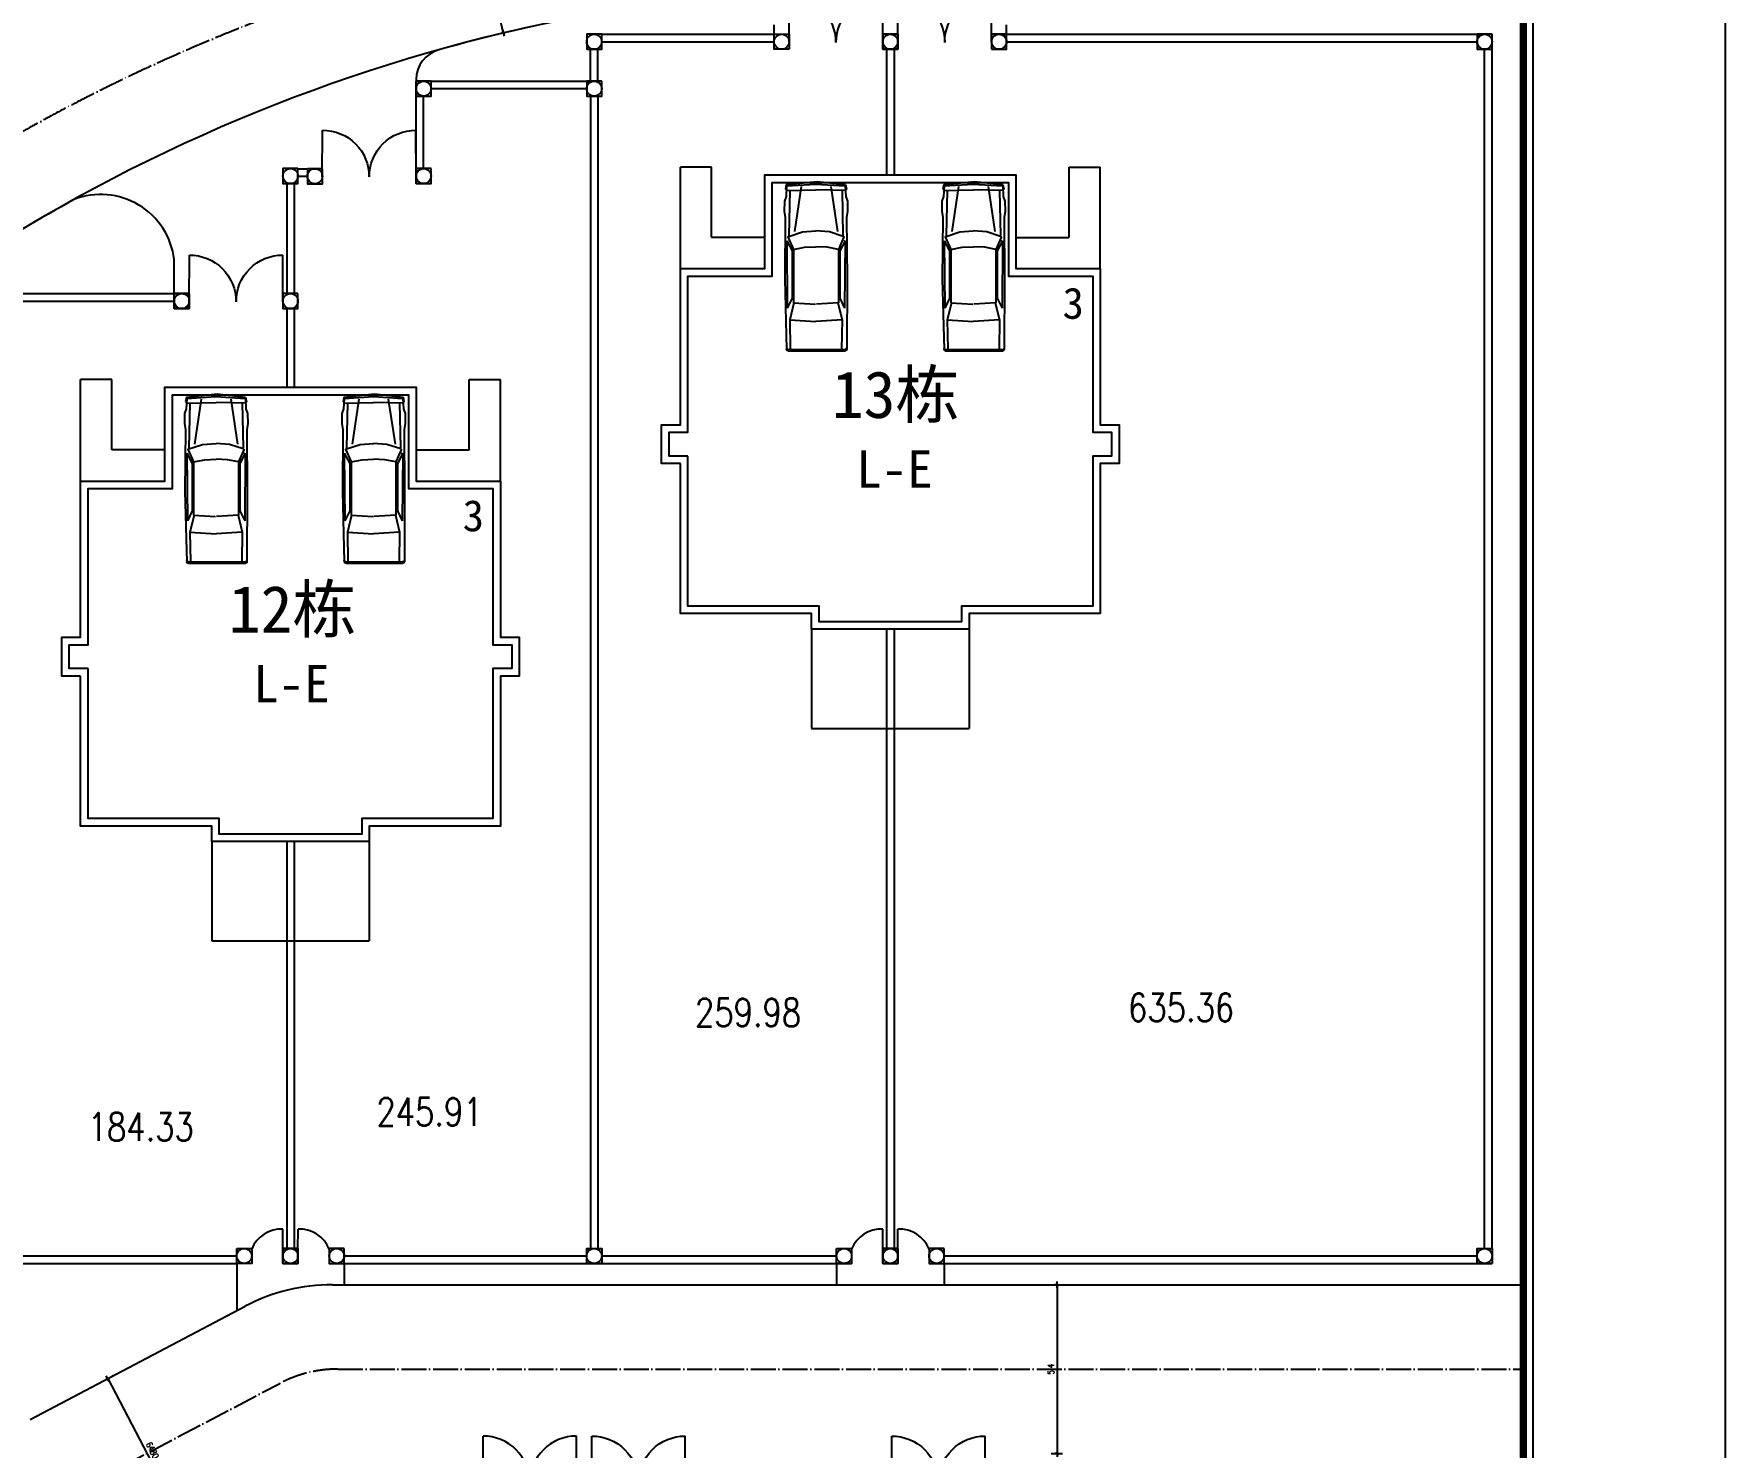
# Model space of a CAD drawing. Extents: x 1035948 to 1665131, y -158296 to 142149.
# Drawn here: x 1471233 to 1536195, y -94954 to -40673 of the extents above; entities that cross this region are included whole.
import ezdxf
from ezdxf.enums import TextEntityAlignment as Align

# ---------------------------------------------------------------- set-up
doc = ezdxf.new("R2010")
doc.units = 0
doc.header["$LTSCALE"] = 200
doc.header["$MEASUREMENT"] = 0
doc.linetypes.add('ACAD_ISO04W100', pattern=[30.5, 24, -3, 0.5, -3])
doc.layers.get('0').update_dxf_attribs({"linetype": 'CONTINUOUS'})
doc.layers.get('DEFPOINTS').update_dxf_attribs({"linetype": 'CONTINUOUS'})
for name, color, linetype in [('CH1', 7, 'CONTINUOUS'), ('DL', 21, 'CONTINUOUS'), ('LAYER1', 2, 'CONTINUOUS'), ('LH', 62, 'CONTINUOUS'), ('LMLK', 123, 'CONTINUOUS'), ('TXT', 3, 'CONTINUOUS'), ('WINDOW', 2, 'CONTINUOUS'), ('WLL1', 7, 'CONTINUOUS'), ('ZXX', 6, 'ACAD_ISO04W100'), ('院子', 140, 'CONTINUOUS')]:
    doc.layers.add(name, color=color, linetype=linetype)
doc.styles.add('DIM', font='txt')
doc.styles.add('DIM_FONT', font='SIMPLEX.shx', dxfattribs={"width": 0.8})
doc.styles.add('H1', font='SimSun.ttf')
doc.dimstyles.new('DIMN80', dxfattribs={"dimscale": 0.8, "dimtxt": 300, "dimasz": 1, "dimexe": 250, "dimexo": 300, "dimgap": 150, "dimtad": 1, "dimdec": 0, "dimzin": 0, "dimdsep": 46, "dimtxsty": 'DIM_FONT', "dimblk": '_DIMX', "dimcen": 0.09, "dimclrt": 7, "dimadec": 0, "dimazin": 0, "dimtfac": 1, "dimtdec": 0, "dimtix": 1, "dimtmove": 2, "dimatfit": 3, "dimldrblk": '_DIMX', "dimfxl": 0, "dimtolj": 1, "dimtzin": 0, "dimarcsym": 0})

# ---------------------------------------------------------------- blocks, each defined once
blk = doc.blocks.new('M_A3PTU')
for p, q in [((-0.5, 0), (-0.499, -0.498)), ((0.5, 0), (0.499, -0.498))]:
    blk.add_line(p, q)
for centre, start, end in [((-0.498, -0.001), 269.885, 0.0763), ((0.498, -0.001), 179.9237, 270.115)]:
    blk.add_arc(centre, 0.498, start, end)
blk = doc.blocks.new('M_F31')
for p, q in [((17, 943), (-81, -40)), ((62, 933), (0, 0)), ((17, 943), (167, 969)), ((62, 933), (397, 951)), ((80, 469), (1520, 684)), ((167, 969), (187, 944)), ((209, 942), (187, -4)), ((205, 831), (1645, 862)), ((397, 951), (544, 1005)), ((544, 1005), (863, 1010)), ((863, 1010), (1071, 978)), ((1071, 978), (3045, 992)), ((1685, 895), (1534, 426)), ((1685, 895), (2090, 713)), ((1813, 931), (2142, 758)), ((1813, 931), (3975, 914)), ((2090, 713), (2023, 359)), ((2090, 713), (3799, 713)), ((2142, 758), (3656, 758)), ((3045, 992), (5289, 933)), ((3656, 758), (3975, 914)), ((3799, 713), (3842, 9)), ((3800, 698), (4344, 832)), ((4344, 832), (4396, -6)), ((4344, 832), (5286, 817)), ((5291, 884), (5291, -942)), ((5338, 883), (5338, -942)), ((0, 0), (62, -942)), ((1534, 426), (1501, -3)), ((2023, 359), (2010, -4)), ((-81, -40), (17, -952)), ((80, -478), (1520, -693)), ((209, -951), (187, -5)), ((1534, -434), (1501, -5)), ((1676, -877), (1534, -434)), ((2023, -368), (2010, -5)), ((2090, -722), (2023, -368)), ((3799, -722), (3842, -18)), ((4344, -841), (4396, -3)), ((17, -952), (167, -978)), ((62, -942), (397, -960)), ((167, -978), (187, -953)), ((205, -840), (1645, -871)), ((397, -960), (544, -1014)), ((544, -1014), (863, -1018)), ((863, -1018), (1071, -987)), ((1071, -987), (3045, -1000)), ((1710, -892), (2090, -722)), ((1813, -940), (2142, -767)), ((1813, -940), (3975, -923)), ((2090, -722), (3799, -722)), ((2142, -767), (3656, -767)), ((3045, -1000), (5288, -992)), ((3656, -767), (3975, -923)), ((3800, -707), (4344, -841)), ((4344, -841), (5286, -826))]:
    blk.add_line(p, q)
for centre, radius, start, end in [((1700, 861), 25, 65.7961, 162.2571), ((5241, 884), 50, 0, 88.5082), ((5288, 883), 50, 0, 88.5082), ((200, -4), 12.5, 178.7004, 181.2996), ((1514, -4), 12.5, 175.5855, 184.4145), ((2022, -4), 12.5, 177.991, 182.009), ((1700, -870), 25, 197.7429, 294.2039), ((1828, -904), 12.5, 116.9382, 269.53), ((5241, -942), 50, 270.2142, 0), ((5288, -942), 50, 270.2142, 360)]:
    blk.add_arc(centre, radius, start, end)
at = {"linetype": 'Continuous', "style": 'DIM', "flags": 9}
for tag in ['XSIZE', 'YSIZE']:
    blk.add_attdef(tag, (0, 0), '', height=0.5, dxfattribs=at)
blk = doc.blocks.new('_DIMX')
blk.add_line((-150, 0), (150, 0))
at = {"const_width": 50}
blk.add_lwpolyline([(-70, -70), (70, 70)], dxfattribs=at)
blk = doc.blocks.new('*D543')
at = {"layer": 'DEFPOINTS', "color": 0}
for p in [(1474068, -92322), (1477085, -98057), (1477085, -98057)]:
    blk.add_point(p, dxfattribs=at)
at = {"layer": 'WLL1', "color": 0, "lineweight": -2}
for p, q in [((1474281, -92210), (1474245, -92229)), ((1474069, -92323), (1477085, -98056)), ((1477297, -97945), (1477262, -97964))]:
    blk.add_line(p, q, dxfattribs=at)
at = {"layer": 'WLL1', "color": 0, "lineweight": -2, "xscale": 0.8, "yscale": 0.8, "zscale": 0.8}
for p, rotation in [((1474068, -92322), 117.7472229920204), ((1477085, -98057), 297.7472229920204)]:
    blk.add_blockref('_DIMX', p, dxfattribs=dict(at, rotation=rotation))
at = {"layer": 'WLL1', "color": 7, "insert": (1475789, -95078), "char_height": 240, "attachment_point": 5, "rotation": 297.74722, "style": 'DIM_FONT'}
blk.add_mtext('\\A1;6480', dxfattribs=at)
blk = doc.blocks.new('*D612')
at = {"layer": 'DEFPOINTS', "color": 0}
for p in [(1487758, -34340), (1489264, -40643), (1489264, -40643)]:
    blk.add_point(p, dxfattribs=at)
at = {"layer": 'WLL1', "color": 0, "lineweight": -2}
for p, q in [((1487758, -34341), (1489264, -40642)), ((1487992, -34284), (1487953, -34294)), ((1489497, -40587), (1489458, -40596))]:
    blk.add_line(p, q, dxfattribs=at)
at = {"layer": 'WLL1', "color": 0, "lineweight": -2, "xscale": 0.8, "yscale": 0.8, "zscale": 0.8}
for p, rotation in [((1487758, -34340), 103.4365370263945), ((1489264, -40643), 283.4365370263945)]:
    blk.add_blockref('_DIMX', p, dxfattribs=dict(at, rotation=rotation))
at = {"layer": 'WLL1', "color": 7, "insert": (1488744, -37436), "char_height": 240, "attachment_point": 5, "rotation": 283.43654, "style": 'DIM_FONT'}
blk.add_mtext('\\A1;6480', dxfattribs=at)
blk = doc.blocks.new('*D624')
at = {"layer": 'DEFPOINTS', "color": 0}
for p in [(1510075, -88714), (1510073, -95202, 0), (1510537, -95203)]:
    blk.add_point(p, dxfattribs=at)
at = {"layer": 'WLL1', "color": 0, "lineweight": -2}
for p, q in [((1510315, -88714), (1510739, -88714)), ((1510539, -88715), (1510537, -95202)), ((1510313, -95202), (1510737, -95203))]:
    blk.add_line(p, q, dxfattribs=at)
at = {"layer": 'WLL1', "color": 0, "lineweight": -2, "xscale": 0.8, "yscale": 0.8, "zscale": 0.8}
for p, rotation in [((1510539, -88714), 89.9810534341688), ((1510537, -95203), 269.9810534341689)]:
    blk.add_blockref('_DIMX', p, dxfattribs=dict(at, rotation=rotation))
at = {"layer": 'WLL1', "color": 7, "insert": (1510298, -91958), "char_height": 240, "attachment_point": 5, "rotation": 89.98105, "style": 'DIM_FONT'}
blk.add_mtext('\\A1;5.4', dxfattribs=at)

msp = doc.modelspace()

# ---------------------------------------------------------------- linework, layer by layer
msp.add_lwpolyline([(1262027.16905, 133703.72674), (1536194.78498, 133703.72674), (1536194.78498, -153296.27326), (1262027.16905, -153296.27326)], close=True)
at = {"layer": 'CH1'}
for p, q in [((1497266.90889, -45789.89817, 9111.42491), (1496066.90889, -45789.89817, 9111.42491)), ((1496066.90889, -49689.89817, 9111.42491), (1496066.90889, -45789.89817, 9111.42491)), ((1497266.90889, -48482.69817, 9111.42491), (1497266.90889, -45789.89817, 9111.42491)), ((1510994.90889, -45789.89817, 9111.42491), (1512194.90889, -45789.89817, 9111.42491)), ((1510994.90889, -48482.69817, 9111.42491), (1510994.90889, -45789.89817, 9111.42491)), ((1512194.90889, -49689.89817, 9111.42491), (1512194.90889, -45789.89817, 9111.42491)), ((1497266.90889, -48482.69817, 9111.42491), (1497274.10889, -48489.89817, 9111.42491)), ((1499306.90889, -48489.89817, 9111.42491), (1497274.10889, -48489.89817, 9111.42491)), ((1508954.90889, -48489.89817, 9111.42491), (1510987.70889, -48489.89817, 9111.42491)), ((1510994.90889, -48482.69817, 9111.42491), (1510987.70889, -48489.89817, 9111.42491)), ((1474226.90889, -53949.89817, 9111.42491), (1473026.90889, -53949.89817, 9111.42491)), ((1473026.90889, -57849.89817, 9111.42491), (1473026.90889, -53949.89817, 9111.42491)), ((1474226.90889, -56642.69817, 9111.42491), (1474226.90889, -53949.89817, 9111.42491)), ((1487954.90889, -53949.89817, 9111.42491), (1489154.90889, -53949.89817, 9111.42491)), ((1487954.90889, -56642.69817, 9111.42491), (1487954.90889, -53949.89817, 9111.42491)), ((1489154.90889, -57849.89817, 9111.42491), (1489154.90889, -53949.89817, 9111.42491)), ((1474226.90889, -56642.69817, 9111.42491), (1474234.10889, -56649.89817, 9111.42491)), ((1476266.90889, -56649.89817, 9111.42491), (1474234.10889, -56649.89817, 9111.42491)), ((1485914.90889, -56649.89817, 9111.42491), (1487947.70889, -56649.89817, 9111.42491)), ((1487954.90889, -56642.69817, 9111.42491), (1487947.70889, -56649.89817, 9111.42491)), ((1501106.90889, -63537.89817, 9111.42491), (1501106.90889, -67353.89817, 9111.42491)), ((1507154.90889, -63537.89817, 9111.42491), (1507154.90889, -67353.89817, 9111.42491)), ((1501106.90889, -67353.89817, 9111.42491), (1507154.90889, -67353.89817, 9111.42491)), ((1478066.90889, -71697.89817, 9111.42491), (1478066.90889, -75513.89817, 9111.42491)), ((1484114.90889, -71697.89817, 9111.42491), (1484114.90889, -75513.89817, 9111.42491)), ((1478066.90889, -75513.89817, 9111.42491), (1484114.90889, -75513.89817, 9111.42491))]:
    msp.add_line(p, q, dxfattribs=at)
msp.add_lwpolyline([(1262027.16905, 133703.72674), (1536194.78498, 133703.72674), (1536194.78498, -153296.27326), (1262027.16905, -153296.27326)], close=True, dxfattribs=at)
at = {"layer": 'DL'}
for p, q in [((1499667.76176, -40689.89817), (1499667.76176, -40331.27757)), ((1508594.05602, -40689.89817), (1508594.05602, -40331.27757)), ((1476628.54659, -50916.65093), (1476628.54659, -49339.94725)), ((1479026.78261, -87897.89817), (1479026.78261, -89713.29513)), ((1483155.03517, -87897.89817), (1483155.03517, -88713.89817)), ((1502066.78261, -87898.8242), (1502066.78261, -88713.89817)), ((1506195.03517, -87898.8242), (1506195.03517, -88714.82421)), ((1482704.84833, -88713.89817), (1528442.90889, -88713.89817)), ((1471094.89613, -93885.97164), (1479352.73262, -89541.8247))]:
    msp.add_line(p, q, dxfattribs=at)
for centre, radius, start, end in [((1504499.02325, -104412.53276), 65564.45744, 87.2555415692, 130.2854321035), ((1504499.02325, -104412.53276), 65564.45744, 95.3767803373, 105.6695798536), ((1487114.873, -42440.16229), 1200, 105.6695798536, 179.4616159408), ((1489261.06509, -42460.32973), 3346.28684, 179.4616159408, 180.5062831069), ((1504499.02325, -104412.53276), 65564.45744, 118.9335761071, 126.9750952721), ((1473800.21616, -49692.88916), 2850.26683, 7.1130604346, 110.9898211159), ((1482704.84833, -95913.89817), 7200, 90, 117.7472229953)]:
    msp.add_arc(centre, radius, start, end, dxfattribs=at)
at = {"layer": 'LAYER1'}
for p, q in [((1528442.90889, 7007.99523, -27056.10778), (1528442.90889, -152235.67917, -27056.10778)), ((1528802.90889, 7007.99523, -27056.10778), (1528802.90889, -152235.67917, -27056.10778))]:
    msp.add_line(p, q, dxfattribs=at)
at = {"layer": 'LH'}
for points, elevation in [([(1493042.90889, -40689.89817), (1492466.90889, -40689.89817), (1492466.90889, -41265.89817), (1493042.90889, -41265.89817)], 4555.71245), ([(1486490.90889, -42489.89817), (1485914.90889, -42489.89817), (1485914.90889, -43065.89817), (1486490.90889, -43065.89817)], 0), ([(1493042.90889, -42489.89817), (1492466.90889, -42489.89817), (1492466.90889, -43065.89817), (1493042.90889, -43065.89817)], 4555.71245), ([(1493042.90889, -87898.82421), (1492466.90889, -87898.82421), (1492466.90889, -87322.82421), (1493042.90889, -87322.82421)], 4555.71245), ([(1527242.90889, -87898.82421), (1526666.90889, -87898.82421), (1526666.90889, -87322.82421), (1527242.90889, -87322.82421)], -27056.10778)]:
    msp.add_lwpolyline(points, close=True, dxfattribs=dict(at, elevation=elevation))
for points in [[(1500243.76176, -41265.89817), (1499667.76176, -41265.89817), (1499667.76176, -40689.89817), (1500243.76176, -40689.89817)], [(1504418.90889, -40689.89817), (1503842.90889, -40689.89817), (1503842.90889, -41265.89817), (1504418.90889, -41265.89817)], [(1504418.90889, -41265.89817), (1503842.90889, -41265.89817), (1503842.90889, -40689.89817), (1504418.90889, -40689.89817)], [(1504418.90889, -41265.89817), (1503842.90889, -41265.89817), (1503842.90889, -40689.89817), (1504418.90889, -40689.89817)], [(1503842.90889, -41265.89817), (1504418.90889, -41265.89817), (1504418.90889, -40689.89817), (1503842.90889, -40689.89817)], [(1503842.90889, -41265.89817), (1504418.90889, -41265.89817), (1504418.90889, -40689.89817), (1503842.90889, -40689.89817)], [(1508018.05602, -41265.89817), (1508594.05602, -41265.89817), (1508594.05602, -40689.89817), (1508018.05602, -40689.89817)], [(1527242.90889, -40689.89817), (1526666.90889, -40689.89817), (1526666.90889, -41265.89817), (1527242.90889, -41265.89817)], [(1481378.90889, -45849.89817), (1480802.90889, -45849.89817), (1480802.90889, -46425.89817), (1481378.90889, -46425.89817)], [(1482315.78183, -45852.67267), (1481739.78183, -45852.67267), (1481739.78183, -46428.67267), (1482315.78183, -46428.67267)], [(1486490.90889, -45849.89817), (1485914.90889, -45849.89817), (1485914.90889, -46425.89817), (1486490.90889, -46425.89817)], [(1477203.76176, -51225.89817), (1476627.76176, -51225.89817), (1476627.76176, -50649.89817), (1477203.76176, -50649.89817)], [(1477203.76176, -51225.89817), (1476627.76176, -51225.89817), (1476627.76176, -50649.89817), (1477203.76176, -50649.89817)], [(1476627.76176, -51225.89817), (1477203.76176, -51225.89817), (1477203.76176, -50649.89817), (1476627.76176, -50649.89817)], [(1476627.76176, -51225.89817), (1477203.76176, -51225.89817), (1477203.76176, -50649.89817), (1476627.76176, -50649.89817)], [(1481378.90889, -50649.89817), (1480802.90889, -50649.89817), (1480802.90889, -51225.89817), (1481378.90889, -51225.89817)], [(1479026.78261, -87321.89817), (1479602.78261, -87321.89817), (1479602.78261, -87897.89817), (1479026.78261, -87897.89817)], [(1480802.8871, -87321.89817), (1481378.8871, -87321.89817), (1481378.8871, -87897.89817), (1480802.8871, -87897.89817)], [(1481378.8871, -87321.89817), (1480802.8871, -87321.89817), (1480802.8871, -87897.89817), (1481378.8871, -87897.89817)], [(1481378.90889, -87897.89817), (1480802.90889, -87897.89817), (1480802.90889, -87321.89817), (1481378.90889, -87321.89817)], [(1481378.90889, -87897.89817), (1480802.90889, -87897.89817), (1480802.90889, -87321.89817), (1481378.90889, -87321.89817)], [(1480802.90889, -87897.89817), (1481378.90889, -87897.89817), (1481378.90889, -87321.89817), (1480802.90889, -87321.89817)], [(1481378.90889, -87321.89817), (1480802.90889, -87321.89817), (1480802.90889, -87897.89817), (1481378.90889, -87897.89817)], [(1480802.90889, -87321.89817), (1481378.90889, -87321.89817), (1481378.90889, -87897.89817), (1480802.90889, -87897.89817)], [(1480802.90889, -87321.89817), (1481378.90889, -87321.89817), (1481378.90889, -87897.89817), (1480802.90889, -87897.89817)], [(1481378.90889, -87321.89817), (1480802.90889, -87321.89817), (1480802.90889, -87897.89817), (1481378.90889, -87897.89817)], [(1480802.90889, -87321.89817), (1481378.90889, -87321.89817), (1481378.90889, -87897.89817), (1480802.90889, -87897.89817)], [(1481378.90889, -87321.89817), (1480802.90889, -87321.89817), (1480802.90889, -87897.89817), (1481378.90889, -87897.89817)], [(1481378.90889, -87321.89817), (1480802.90889, -87321.89817), (1480802.90889, -87897.89817), (1481378.90889, -87897.89817)], [(1480802.90889, -87321.89817), (1481378.90889, -87321.89817), (1481378.90889, -87897.89817), (1480802.90889, -87897.89817)], [(1483155.03517, -87321.89817), (1482579.03517, -87321.89817), (1482579.03517, -87897.89817), (1483155.03517, -87897.89817)], [(1502066.78261, -87322.8242), (1502642.78261, -87322.8242), (1502642.78261, -87898.8242), (1502066.78261, -87898.8242)], [(1504418.8871, -87322.8242), (1503842.8871, -87322.8242), (1503842.8871, -87898.8242), (1504418.8871, -87898.8242)], [(1503842.8871, -87322.82421), (1504418.8871, -87322.82421), (1504418.8871, -87898.82421), (1503842.8871, -87898.82421)], [(1503842.90889, -87898.8242), (1504418.90889, -87898.8242), (1504418.90889, -87322.8242), (1503842.90889, -87322.8242)], [(1504418.90889, -87322.8242), (1503842.90889, -87322.8242), (1503842.90889, -87898.8242), (1504418.90889, -87898.8242)], [(1503842.90889, -87322.8242), (1504418.90889, -87322.8242), (1504418.90889, -87898.8242), (1503842.90889, -87898.8242)], [(1503842.90889, -87322.8242), (1504418.90889, -87322.8242), (1504418.90889, -87898.8242), (1503842.90889, -87898.8242)], [(1504418.90889, -87322.8242), (1503842.90889, -87322.8242), (1503842.90889, -87898.8242), (1504418.90889, -87898.8242)], [(1503842.90889, -87322.8242), (1504418.90889, -87322.8242), (1504418.90889, -87898.8242), (1503842.90889, -87898.8242)], [(1504418.90889, -87322.8242), (1503842.90889, -87322.8242), (1503842.90889, -87898.8242), (1504418.90889, -87898.8242)], [(1504418.90889, -87322.8242), (1503842.90889, -87322.8242), (1503842.90889, -87898.8242), (1504418.90889, -87898.8242)], [(1503842.90889, -87322.8242), (1504418.90889, -87322.8242), (1504418.90889, -87898.8242), (1503842.90889, -87898.8242)], [(1504418.90889, -87898.82421), (1503842.90889, -87898.82421), (1503842.90889, -87322.82421), (1504418.90889, -87322.82421)], [(1504418.90889, -87898.82421), (1503842.90889, -87898.82421), (1503842.90889, -87322.82421), (1504418.90889, -87322.82421)], [(1504418.90889, -87898.82421), (1503842.90889, -87898.82421), (1503842.90889, -87322.82421), (1504418.90889, -87322.82421)], [(1506195.03517, -87322.8242), (1505619.03517, -87322.8242), (1505619.03517, -87898.8242), (1506195.03517, -87898.8242)]]:
    msp.add_lwpolyline(points, close=True, dxfattribs=at)
for centre in [(1492754.90889, -40977.89817, 4555.71245), (1499955.76176, -40977.89817), (1504130.90889, -40977.89817), (1504130.90889, -40977.89817), (1504130.90889, -40977.89817), (1504130.90889, -40977.89817), (1504130.90889, -40977.89817), (1508306.05602, -40977.89817), (1526954.90889, -40977.89817, -27056.10778), (1486202.90889, -42777.89817), (1492754.90889, -42777.89817, 4555.71245), (1481090.90889, -46137.89817), (1482027.78183, -46140.67267), (1486202.90889, -46137.89817), (1476915.76176, -50937.89817), (1476915.76176, -50937.89817), (1476915.76176, -50937.89817), (1476915.76176, -50937.89817), (1481090.90889, -50937.89817), (1479314.78261, -87609.89817), (1481090.8871, -87609.89817), (1481090.8871, -87609.89817), (1481090.90889, -87609.89817), (1481090.90889, -87609.89817), (1481090.90889, -87609.89817), (1481090.90889, -87609.89817), (1481090.90889, -87609.89817), (1481090.90889, -87609.89817), (1481090.90889, -87609.89817), (1481090.90889, -87609.89817), (1481090.90889, -87609.89817), (1481090.90889, -87609.89817), (1481090.90889, -87609.89817), (1482867.03517, -87609.89817), (1492754.90889, -87610.82421, 4555.71245), (1502354.78261, -87610.8242), (1504130.8871, -87610.8242), (1504130.8871, -87610.82421), (1504130.90889, -87610.8242), (1504130.90889, -87610.8242), (1504130.90889, -87610.8242), (1504130.90889, -87610.8242), (1504130.90889, -87610.8242), (1504130.90889, -87610.8242), (1504130.90889, -87610.8242), (1504130.90889, -87610.8242), (1504130.90889, -87610.8242), (1504130.90889, -87610.82421), (1504130.90889, -87610.82421), (1504130.90889, -87610.82421), (1505907.03517, -87610.8242), (1526954.90889, -87610.82421, -27056.10778)]:
    msp.add_circle(centre, 288, dxfattribs=at)
at = {"layer": 'LMLK', "elevation": 9111.42491}
for points in [[(1496066.90889, -57177.89817), (1495346.90889, -57177.89817), (1495346.90889, -55689.89817), (1496066.90889, -55689.89817), (1496066.90889, -49689.89817), (1499306.90889, -49689.89817), (1499306.90889, -46089.89817), (1508954.90889, -46089.89817), (1508954.90889, -49689.89817), (1512194.90889, -49689.89817), (1512194.90889, -55689.89817), (1512914.90889, -55689.89817), (1512914.90889, -57177.89817), (1512194.90889, -57177.89817), (1512194.90889, -62937.89817), (1507154.90889, -62937.89817), (1507154.90889, -63537.89817), (1501106.90889, -63537.89817), (1501106.90889, -62937.89817), (1496066.90889, -62937.89817)], [(1496354.90889, -56889.89817), (1495634.90889, -56889.89817), (1495634.90889, -55977.89817), (1496354.90889, -55977.89817), (1496354.90889, -49977.89817), (1499594.90889, -49977.89817), (1499594.90889, -46377.89817), (1508666.90889, -46377.89817), (1508666.90889, -49977.89817), (1511906.90889, -49977.89817), (1511906.90889, -55977.89817), (1512626.90889, -55977.89817), (1512626.90889, -56889.89817), (1511906.90889, -56889.89817), (1511906.90889, -62649.89817), (1506866.90889, -62649.89817), (1506866.90889, -63249.89817), (1501394.90889, -63249.89817), (1501394.90889, -62649.89817), (1496354.90889, -62649.89817)], [(1473026.90889, -65337.89817), (1472306.90889, -65337.89817), (1472306.90889, -63849.89817), (1473026.90889, -63849.89817), (1473026.90889, -57849.89817), (1476266.90889, -57849.89817), (1476266.90889, -54249.89817), (1485914.90889, -54249.89817), (1485914.90889, -57849.89817), (1489154.90889, -57849.89817), (1489154.90889, -63849.89817), (1489874.90889, -63849.89817), (1489874.90889, -65337.89817), (1489154.90889, -65337.89817), (1489154.90889, -71097.89817), (1484114.90889, -71097.89817), (1484114.90889, -71697.89817), (1478066.90889, -71697.89817), (1478066.90889, -71097.89817), (1473026.90889, -71097.89817)], [(1473314.90889, -65049.89817), (1472594.90889, -65049.89817), (1472594.90889, -64137.89817), (1473314.90889, -64137.89817), (1473314.90889, -58137.89817), (1476554.90889, -58137.89817), (1476554.90889, -54537.89817), (1485626.90889, -54537.89817), (1485626.90889, -58137.89817), (1488866.90889, -58137.89817), (1488866.90889, -64137.89817), (1489586.90889, -64137.89817), (1489586.90889, -65049.89817), (1488866.90889, -65049.89817), (1488866.90889, -70809.89817), (1483826.90889, -70809.89817), (1483826.90889, -71409.89817), (1478354.90889, -71409.89817), (1478354.90889, -70809.89817), (1473314.90889, -70809.89817)]]:
    msp.add_lwpolyline(points, close=True, dxfattribs=at)
at = {"layer": 'TXT', "ltscale": 20, "const_width": 288, "elevation": -27056.10778}
msp.add_lwpolyline([(1512710.09764, 103561.79359), (1512710.09764, 6647.99523), (1528442.90889, 6647.99523), (1528442.90889, -130473.89817), (1434938.01256, -130473.89817)], dxfattribs=at)
at = {"layer": 'WINDOW'}
for p, q in [((1480801.64604, -87348.83699, -0.05647), (1480798.9904, -86580.83699, -27056.16424)), ((1481377.64605, -87348.83699, -0.05647), (1481380.3017, -86580.83699, -27056.16424)), ((1503841.64604, -87349.76303, -0.05647), (1503838.9904, -86581.76303, -27056.16424)), ((1504417.64605, -87349.76303, -0.05647), (1504420.30169, -86581.76303, -27056.16424))]:
    msp.add_line(p, q, dxfattribs=at)
for centre, start, end in [((1480741.52185, -87808.78368, -27056.16424), 87.3204826144, 158.027832532), ((1481437.77024, -87808.78368, -27056.16424), 21.972167468, 92.6795173856), ((1503781.52185, -87809.70972, -27056.16424), 87.3204826144, 158.027832532), ((1504477.77024, -87809.70972, -27056.16424), 21.972167468, 92.6795173856)]:
    msp.add_arc(centre, 1229.29073, start, end, dxfattribs=at)
at = {"layer": 'ZXX', "ltscale": 0.2}
for p, q in [((1482912.31679, -91953.89817), (1528442.90889, -91953.89817)), ((1471370.52675, -97401.94715), (1480677.57298, -92505.84919))]:
    msp.add_line(p, q, dxfattribs=at)
for centre, radius, start, end in [((1504499.02325, -104412.53276), 68804.45744, 89.3118203368, 130.2854321035), ((1482912.31679, -96753.89817), 4800, 90, 117.7472229953)]:
    msp.add_arc(centre, radius, start, end, dxfattribs=at)
at = {"layer": '院子'}
for p, q in [((1493042.90889, -40689.89817, 4555.71245), (1500243.76176, -40689.89817, -1874.57191)), ((1503842.90889, -40689.89817, -5088.57168), (1504418.90889, -40689.89817, -5602.9335)), ((1508018.05602, -40689.89817, -8816.93328), (1527242.90889, -40689.89817, -27056.10778)), ((1492610.90889, -42489.89817, 4555.71245), (1492610.90889, -41265.89817, 4555.71245)), ((1492898.90889, -42489.89817, 4555.71245), (1492898.90889, -41265.89817, 4555.71245)), ((1493042.90889, -40977.89817, 4555.71245), (1499667.76176, -40977.89817)), ((1503986.90889, -41265.89817), (1503986.90889, -46089.89817)), ((1504274.90889, -41265.89817), (1504274.90889, -46089.89817)), ((1508594.05602, -40977.89817), (1526666.90889, -40977.89817, -27056.10778)), ((1526954.90889, -87322.82421, -27056.10778), (1526954.90889, -41265.89817)), ((1527242.90889, -87322.82421, -27056.10778), (1527242.90889, -41265.89817)), ((1485914.90889, -46425.89817), (1485914.90889, -42489.89817)), ((1486490.90889, -42489.89817), (1492610.90889, -42489.89817, 4555.71245)), ((1486490.90889, -42777.89817), (1492466.90889, -42777.89817, 4555.71245)), ((1486202.90889, -45849.89817), (1486202.90889, -43065.89817)), ((1492610.90889, -43065.89817, 4555.71245), (1492610.90889, -87322.82421, 4555.71245)), ((1492898.90889, -43065.89817, 4555.71245), (1492898.90889, -87322.82421, 4555.71245)), ((1481378.90889, -45852.67267), (1481739.78183, -45852.67267)), ((1480946.90889, -46425.89817), (1480946.90889, -50649.89817)), ((1481234.90889, -46425.89817), (1481234.90889, -50649.89817)), ((1481378.90889, -46137.89817), (1481739.79519, -46137.89817)), ((1468250.90889, -50649.89817), (1477203.76176, -50649.89817, 1860.31873)), ((1468250.90889, -50937.89817), (1475690.90889, -50937.89817, 1545.96211)), ((1475690.90889, -50937.89817, 1545.96211), (1476627.76176, -50937.89817)), ((1476628.54659, -50964.65093, 1665.6495), (1476627.76176, -50937.89817, 1740.63134)), ((1480946.90889, -51225.89817), (1480946.90889, -54249.89817)), ((1481234.90889, -51225.89817), (1481234.90889, -54249.89817)), ((1503986.90889, -63537.89817), (1503986.90889, -87322.82421)), ((1504274.90889, -63537.89817), (1504274.90889, -87322.82421)), ((1480946.90889, -71697.89817), (1480946.90889, -87321.89817)), ((1481234.90889, -71697.89817), (1481234.90889, -87321.89817)), ((1470602.90889, -87609.89817, 4555.71245), (1479026.78261, -87609.89817)), ((1480802.8871, -87609.89817), (1480802.90889, -87609.89817)), ((1481378.8871, -87609.89817), (1481378.90889, -87609.89817)), ((1481378.8871, -87609.89817), (1481378.90889, -87609.89817)), ((1483155.03517, -87609.89817), (1492466.90889, -87610.82421, 4555.71245)), ((1493042.90889, -87610.82421), (1496681.77316, -87610.82421)), ((1496681.77316, -87610.82421), (1502066.78261, -87610.82421)), ((1503842.8871, -87610.82421), (1503842.90889, -87610.82421)), ((1504418.8871, -87610.8242), (1504418.90889, -87610.8242)), ((1504418.8871, -87610.82421), (1504418.90889, -87610.82421)), ((1506195.03517, -87610.8242), (1526666.90889, -87610.82421, -27056.10778)), ((1470026.90889, -87897.89817, 4555.71245), (1479026.78261, -87898.26028, 4555.71245)), ((1480802.8871, -87897.89817, 1909.50414), (1481378.90889, -87897.89817, 2050.95464)), ((1480802.8871, -87897.89817), (1481378.90889, -87897.89817)), ((1480802.8871, -87897.89817), (1481378.90889, -87897.89817)), ((1480802.90889, -87897.89817), (1481378.90889, -87897.89817)), ((1480802.90889, -87897.89817), (1481378.90889, -87897.89817)), ((1483155.03517, -87898.42637, 4555.71245), (1493042.90889, -87898.82421, 4555.71245)), ((1492610.90889, -87898.82421, -51.71652), (1502642.78261, -87898.82421, -7612.12741)), ((1503842.8871, -87898.8242), (1504418.90889, -87898.8242)), ((1503842.8871, -87898.82421, 1909.50414), (1504418.90889, -87898.82421, 2050.95464)), ((1503842.8871, -87898.82421), (1504418.90889, -87898.82421)), ((1503842.8871, -87898.82421, -8516.57292), (1504418.90889, -87898.82421, -8950.68538)), ((1503842.90889, -87898.8242), (1504418.90889, -87898.8242)), ((1503842.90889, -87898.82421), (1504418.90889, -87898.82421)), ((1505619.03517, -87898.82421, -9855.1473), (1527242.90889, -87898.82421, -27056.10778))]:
    msp.add_line(p, q, dxfattribs=at)

# ---------------------------------------------------------------- block references
at = {"xscale": -1.200000000000728, "yscale": 1.200000000000728, "zscale": 1.2, "rotation": 90}
for p in [(1501266.6339, -46442.95812), (1507314.10286, -46442.95812, -27056.10778), (1478226.6339, -54602.95812), (1484274.10286, -54602.95812, -27056.10778)]:
    msp.add_blockref('M_F31', p, dxfattribs=at)
at = {"layer": 'WINDOW', "yscale": 3600, "zscale": 3600}
for p, xscale, rotation in [((1502041.64605, -41004.83699, -0.05647), 3600, 180.0000000046376), ((1506217.64605, -41004.83699, -0.05647), -3600, 179.9999999953624), ((1484113.66018, -46169.60516, -0.05647), -3600, 179.9999999953624), ((1479002.49892, -50964.83699, -0.05647), -3600, 179.9999999953624), ((1490281.64604, -96324.83699, -0.05647), 3600, 180.0000000046376), ((1494457.64604, -96324.83699, -0.05647), -3600, 179.9999999953624), ((1505978.49892, -96324.837, -0.05647), -3600, 179.9999999953624)]:
    msp.add_blockref('M_A3PTU', p, dxfattribs=dict(at, xscale=xscale, rotation=rotation))

# ---------------------------------------------------------------- texts
at = {"style": 'H1'}
for s, height, p in [('3', 1200, (1511154.32183, -51028.3026, 9111.42491)), ('13栋', 1800, (1504331.07844, -54483.32148, 9111.42491)), ('L-E', 1440, (1504287.21741, -57385.17051, 9111.42491)), ('3', 1200, (1488114.32183, -59188.3026, 9111.42491)), ('12栋', 1800, (1481169.15141, -62726.54844, 9111.42491)), ('L-E', 1440, (1481125.29037, -65628.39747, 9111.42491))]:
    msp.add_text(s, height=height, rotation=0.0000000017, dxfattribs=at).set_placement(p, align=Align.MIDDLE)
at = {"color": 7, "linetype": 'ByBlock', "char_height": 1080, "attachment_point": 5, "style": 'DIM_FONT'}
for s, insert in [('259.98', (1498665.78888, -78257.54533)), ('635.36', (1515299.83768, -78066.60071)), ('245.91', (1486429.2487, -82076.43545)), ('184.33', (1475339.88283, -82649.2693))]:
    msp.add_mtext(s, dxfattribs=dict(at, insert=insert))

# ---------------------------------------------------------------- dimensions: what is measured, and where the dimension line sits
at = {"layer": 'WLL1'}
for p1, p2, distance, picture, middle in [((1487758.18328, -34340.08364), (1489263.92913, -40642.71242), 0.00138, '*D612', (1488744.48824, -37435.62934)), ((1474068.1864, -92321.83195), (1477085.09054, -98056.69807), 0, '*D543', (1475789.04092, -95077.52782))]:
    dim = msp.add_aligned_dim(p1=p1, p2=p2, distance=distance, dimstyle='DIMN80', dxfattribs=at)
    dim.commit()
    dim.dimension.update_dxf_attribs({"geometry": picture, "text_midpoint": middle})
dim = msp.add_aligned_dim(p1=(1510074.79586, -88713.89817), p2=(1510072.65023, -95202.4189, 0.25698), distance=464.05461, text='5.4', dimstyle='DIMN80', dxfattribs=at)
dim.commit()
dim.dimension.update_dxf_attribs({"geometry": '*D624', "text_midpoint": (1510297.77764, -91958.23263)})

doc.saveas('drawing.dxf')
